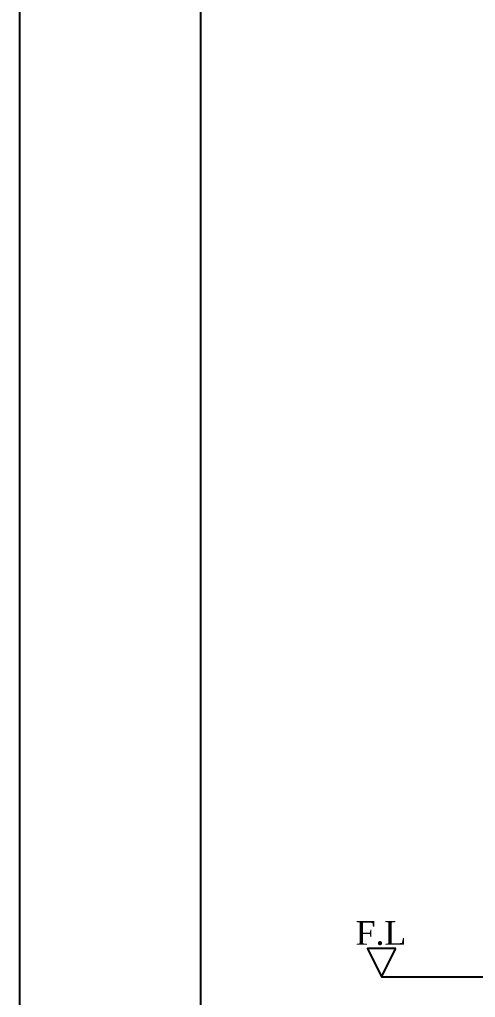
# Model space of a CAD drawing. Header units: millimetres. Extents: x 2397 to 4823, y -353 to 3078.
# Drawn here: x 2397 to 2878, y 612 to 1644 of the extents above; entities that cross this region are included whole.
import ezdxf

# ---------------------------------------------------------------- set-up
doc = ezdxf.new("R2010")
doc.units = ezdxf.units.MM
doc.header["$LTSCALE"] = 0.2
doc.layers.add('DIM', color=3, linetype='Continuous', lineweight=15)
doc.layers.add('MAIN', color=7, linetype='Continuous')
doc.layers.add('YA', color=7, linetype='Continuous')
doc.styles.add('STYLE2', font='dutch.ttf', dxfattribs={"height": 25})

msp = doc.modelspace()

# ---------------------------------------------------------------- linework, layer by layer
at = {"linetype": 'ByBlock'}
msp.add_line((2779.5, 633.7), (4292.9, 633.7), dxfattribs=at)
at = {"layer": 'MAIN', "color": 0}
msp.add_lwpolyline([(2794.5, 663.7), (2764.5, 663.7), (2779.5, 633.7), (2794.5, 663.7)], dxfattribs=at)
at = {"layer": 'YA', "color": 7}
msp.add_line((2588.8, -222.3), (2588.8, 1887.5), dxfattribs=at)
at = {"layer": 'YA', "color": 0}
msp.add_lwpolyline([(2397.5, -352.8), (4823, -352.8), (4823, 3077.6), (2397.5, 3077.6)], close=True, dxfattribs=at)

# ---------------------------------------------------------------- texts
at = {"layer": 'DIM', "color": 0, "insert": (2752, 692.6), "char_height": 25, "width": 67.266, "attachment_point": 1, "style": 'STYLE2'}
msp.add_mtext('F.L', dxfattribs=at)

doc.saveas('drawing.dxf')
